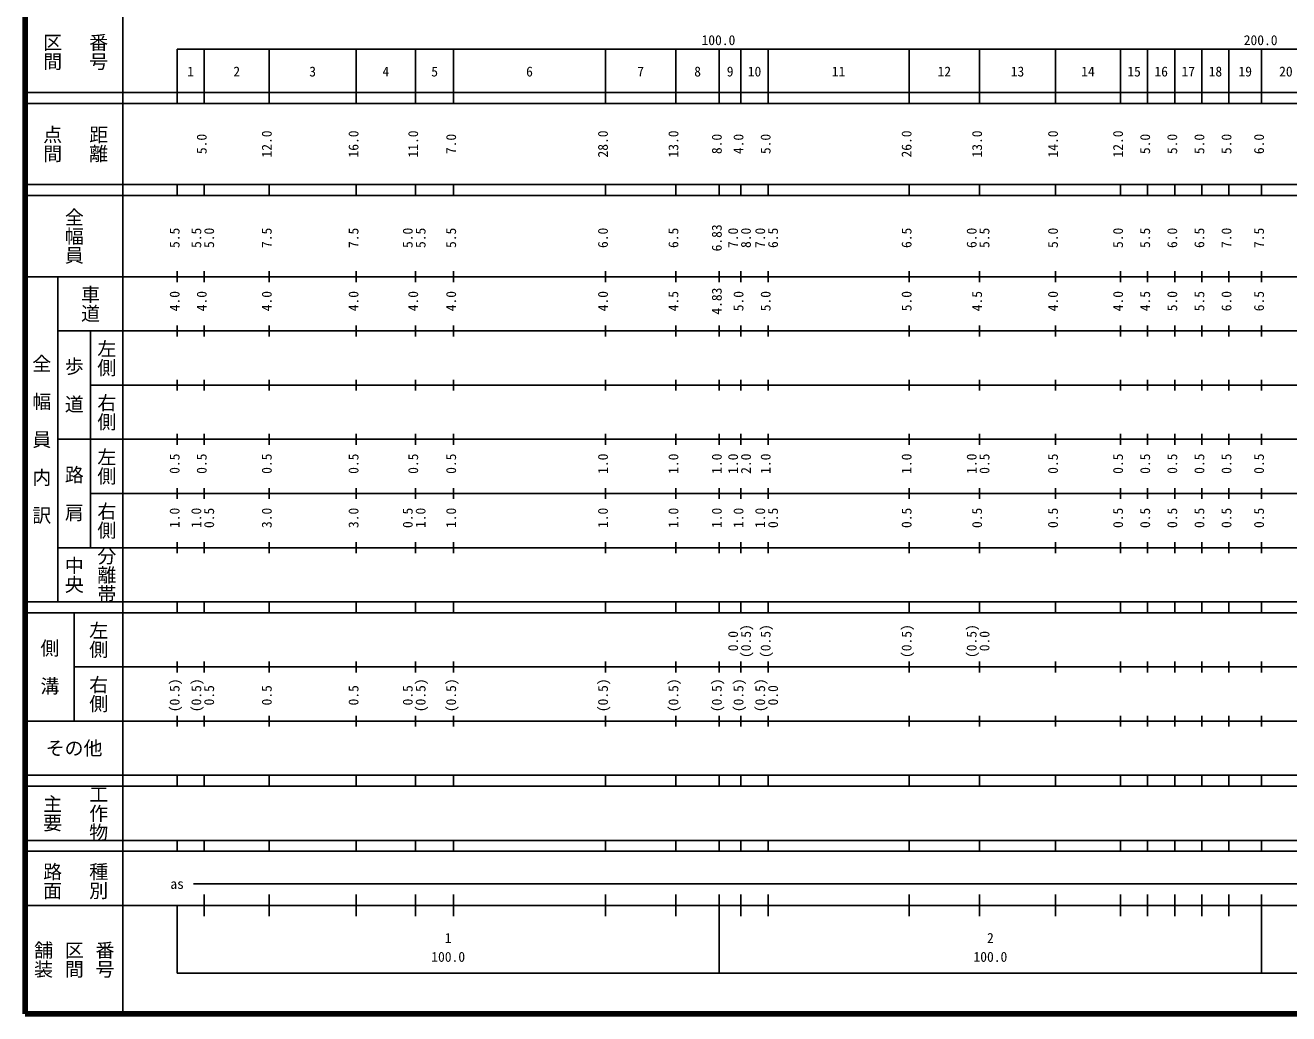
# Model space of a CAD drawing. Units: millimetres on the paper, enlarged 1000 times. Extents: x 40000 to 680000, y 20000 to 380000.
# Drawn here: x 40000 to 273024, y 20000 to 202409 of the extents above; entities that cross this region are included whole.
import ezdxf
from ezdxf.enums import TextEntityAlignment as Align

# ---------------------------------------------------------------- set-up
doc = ezdxf.new("R2010")
doc.units = ezdxf.units.MM
doc.header["$LTSCALE"] = 1000
doc.layers.add('S-TTL', color=2, linetype='Continuous', lineweight=140)
doc.layers.add('S-TTL-BAND', color=7, linetype='Continuous', lineweight=25)
doc.styles.add('@ＭＳ ゴシック', font='')
doc.styles.add('ＭＳ ゴシック', font='')
doc.styles.get('@ＭＳ ゴシック').set_extended_font_data('@MS Gothic')
doc.styles.get('ＭＳ ゴシック').set_extended_font_data('MS Gothic')

msp = doc.modelspace()

# ---------------------------------------------------------------- linework, layer by layer
at = {"layer": 'S-TTL'}
for p, q in [((40000, 380000), (40000, 20000)), ((40000, 20000), (680000, 20000))]:
    msp.add_line(p, q, dxfattribs=at)
at = {"layer": 'S-TTL-BAND'}
for p, q in [((58000, 370000), (58000, 20000)), ((68000, 198000), (579000, 198000)), ((68000, 198000), (68000, 188000)), ((73000, 188000), (73000, 198000)), ((85000, 188000), (85000, 198000)), ((101000, 188000), (101000, 198000)), ((112000, 188000), (112000, 198000)), ((119000, 188000), (119000, 198000)), ((147000, 188000), (147000, 198000)), ((160000, 188000), (160000, 198000)), ((168000, 188000), (168000, 198000)), ((172000, 188000), (172000, 198000)), ((177000, 188000), (177000, 198000)), ((203000, 188000), (203000, 198000)), ((216000, 188000), (216000, 198000)), ((230000, 188000), (230000, 198000)), ((242000, 188000), (242000, 198000)), ((247000, 188000), (247000, 198000)), ((252000, 188000), (252000, 198000)), ((257000, 188000), (257000, 198000)), ((262000, 188000), (262000, 198000)), ((268000, 188000), (268000, 198000)), ((40000, 190000), (579000, 190000)), ((40000, 188000), (579000, 188000)), ((40000, 173000), (579000, 173000)), ((68000, 171000), (68000, 173000)), ((73000, 171000), (73000, 173000)), ((85000, 171000), (85000, 173000)), ((101000, 171000), (101000, 173000)), ((112000, 171000), (112000, 173000)), ((119000, 171000), (119000, 173000)), ((147000, 171000), (147000, 173000)), ((160000, 171000), (160000, 173000)), ((168000, 171000), (168000, 173000)), ((172000, 171000), (172000, 173000)), ((177000, 171000), (177000, 173000)), ((203000, 171000), (203000, 173000)), ((216000, 171000), (216000, 173000)), ((230000, 171000), (230000, 173000)), ((242000, 171000), (242000, 173000)), ((247000, 171000), (247000, 173000)), ((252000, 171000), (252000, 173000)), ((257000, 171000), (257000, 173000)), ((262000, 171000), (262000, 173000)), ((268000, 171000), (268000, 173000)), ((40000, 171000), (579000, 171000)), ((68000, 155000), (68000, 157000)), ((73000, 155000), (73000, 157000)), ((85000, 155000), (85000, 157000)), ((101000, 155000), (101000, 157000)), ((112000, 155000), (112000, 157000)), ((119000, 155000), (119000, 157000)), ((147000, 155000), (147000, 157000)), ((160000, 155000), (160000, 157000)), ((168000, 155000), (168000, 157000)), ((172000, 155000), (172000, 157000)), ((177000, 155000), (177000, 157000)), ((203000, 155000), (203000, 157000)), ((216000, 155000), (216000, 157000)), ((230000, 155000), (230000, 157000)), ((242000, 155000), (242000, 157000)), ((247000, 155000), (247000, 157000)), ((252000, 155000), (252000, 157000)), ((257000, 155000), (257000, 157000)), ((262000, 155000), (262000, 157000)), ((268000, 155000), (268000, 157000)), ((40000, 156000), (579000, 156000)), ((46000, 96000), (46000, 156000)), ((68000, 145000), (68000, 147000)), ((73000, 145000), (73000, 147000)), ((85000, 145000), (85000, 147000)), ((101000, 145000), (101000, 147000)), ((112000, 145000), (112000, 147000)), ((119000, 145000), (119000, 147000)), ((147000, 145000), (147000, 147000)), ((160000, 145000), (160000, 147000)), ((168000, 145000), (168000, 147000)), ((172000, 145000), (172000, 147000)), ((177000, 145000), (177000, 147000)), ((203000, 145000), (203000, 147000)), ((216000, 145000), (216000, 147000)), ((230000, 145000), (230000, 147000)), ((242000, 145000), (242000, 147000)), ((247000, 145000), (247000, 147000)), ((252000, 145000), (252000, 147000)), ((257000, 145000), (257000, 147000)), ((262000, 145000), (262000, 147000)), ((268000, 145000), (268000, 147000)), ((46000, 146000), (579000, 146000)), ((52000, 146000), (52000, 106000)), ((52000, 136000), (579000, 136000)), ((68000, 135000), (68000, 137000)), ((73000, 135000), (73000, 137000)), ((85000, 135000), (85000, 137000)), ((101000, 135000), (101000, 137000)), ((112000, 135000), (112000, 137000)), ((119000, 135000), (119000, 137000)), ((147000, 135000), (147000, 137000)), ((160000, 135000), (160000, 137000)), ((168000, 135000), (168000, 137000)), ((172000, 135000), (172000, 137000)), ((177000, 135000), (177000, 137000)), ((203000, 135000), (203000, 137000)), ((216000, 135000), (216000, 137000)), ((230000, 135000), (230000, 137000)), ((242000, 135000), (242000, 137000)), ((247000, 135000), (247000, 137000)), ((252000, 135000), (252000, 137000)), ((257000, 135000), (257000, 137000)), ((262000, 135000), (262000, 137000)), ((268000, 135000), (268000, 137000)), ((46000, 126000), (579000, 126000)), ((68000, 125000), (68000, 127000)), ((73000, 125000), (73000, 127000)), ((85000, 125000), (85000, 127000)), ((101000, 125000), (101000, 127000)), ((112000, 125000), (112000, 127000)), ((119000, 125000), (119000, 127000)), ((147000, 125000), (147000, 127000)), ((160000, 125000), (160000, 127000)), ((168000, 125000), (168000, 127000)), ((172000, 125000), (172000, 127000)), ((177000, 125000), (177000, 127000)), ((203000, 125000), (203000, 127000)), ((216000, 125000), (216000, 127000)), ((230000, 125000), (230000, 127000)), ((242000, 125000), (242000, 127000)), ((247000, 125000), (247000, 127000)), ((252000, 125000), (252000, 127000)), ((257000, 125000), (257000, 127000)), ((262000, 125000), (262000, 127000)), ((268000, 125000), (268000, 127000)), ((68000, 115000), (68000, 117000)), ((73000, 115000), (73000, 117000)), ((85000, 115000), (85000, 117000)), ((101000, 115000), (101000, 117000)), ((112000, 115000), (112000, 117000)), ((119000, 115000), (119000, 117000)), ((147000, 115000), (147000, 117000)), ((160000, 115000), (160000, 117000)), ((168000, 115000), (168000, 117000)), ((172000, 115000), (172000, 117000)), ((177000, 115000), (177000, 117000)), ((203000, 115000), (203000, 117000)), ((216000, 115000), (216000, 117000)), ((230000, 115000), (230000, 117000)), ((242000, 115000), (242000, 117000)), ((247000, 115000), (247000, 117000)), ((252000, 115000), (252000, 117000)), ((257000, 115000), (257000, 117000)), ((262000, 115000), (262000, 117000)), ((268000, 115000), (268000, 117000)), ((52000, 116000), (579000, 116000)), ((46000, 106000), (579000, 106000)), ((68000, 105000), (68000, 107000)), ((73000, 105000), (73000, 107000)), ((85000, 105000), (85000, 107000)), ((101000, 105000), (101000, 107000)), ((112000, 105000), (112000, 107000)), ((119000, 105000), (119000, 107000)), ((147000, 105000), (147000, 107000)), ((160000, 105000), (160000, 107000)), ((168000, 105000), (168000, 107000)), ((172000, 105000), (172000, 107000)), ((177000, 105000), (177000, 107000)), ((203000, 105000), (203000, 107000)), ((216000, 105000), (216000, 107000)), ((230000, 105000), (230000, 107000)), ((242000, 105000), (242000, 107000)), ((247000, 105000), (247000, 107000)), ((252000, 105000), (252000, 107000)), ((257000, 105000), (257000, 107000)), ((262000, 105000), (262000, 107000)), ((268000, 105000), (268000, 107000)), ((40000, 96000), (579000, 96000)), ((68000, 94000), (68000, 96000)), ((73000, 94000), (73000, 96000)), ((85000, 94000), (85000, 96000)), ((101000, 94000), (101000, 96000)), ((112000, 94000), (112000, 96000)), ((119000, 94000), (119000, 96000)), ((147000, 94000), (147000, 96000)), ((160000, 94000), (160000, 96000)), ((168000, 94000), (168000, 96000)), ((172000, 94000), (172000, 96000)), ((177000, 94000), (177000, 96000)), ((203000, 94000), (203000, 96000)), ((216000, 94000), (216000, 96000)), ((230000, 94000), (230000, 96000)), ((242000, 94000), (242000, 96000)), ((247000, 94000), (247000, 96000)), ((252000, 94000), (252000, 96000)), ((257000, 94000), (257000, 96000)), ((262000, 94000), (262000, 96000)), ((268000, 94000), (268000, 96000)), ((40000, 94000), (579000, 94000)), ((49000, 94000), (49000, 74000)), ((49000, 84000), (579000, 84000)), ((68000, 83000), (68000, 85000)), ((73000, 83000), (73000, 85000)), ((85000, 83000), (85000, 85000)), ((101000, 83000), (101000, 85000)), ((112000, 83000), (112000, 85000)), ((119000, 83000), (119000, 85000)), ((147000, 83000), (147000, 85000)), ((160000, 83000), (160000, 85000)), ((168000, 83000), (168000, 85000)), ((172000, 83000), (172000, 85000)), ((177000, 83000), (177000, 85000)), ((203000, 83000), (203000, 85000)), ((216000, 83000), (216000, 85000)), ((230000, 83000), (230000, 85000)), ((242000, 83000), (242000, 85000)), ((247000, 83000), (247000, 85000)), ((252000, 83000), (252000, 85000)), ((257000, 83000), (257000, 85000)), ((262000, 83000), (262000, 85000)), ((268000, 83000), (268000, 85000)), ((68000, 73000), (68000, 75000)), ((73000, 73000), (73000, 75000)), ((85000, 73000), (85000, 75000)), ((101000, 73000), (101000, 75000)), ((112000, 73000), (112000, 75000)), ((119000, 73000), (119000, 75000)), ((147000, 73000), (147000, 75000)), ((160000, 73000), (160000, 75000)), ((168000, 73000), (168000, 75000)), ((172000, 73000), (172000, 75000)), ((177000, 73000), (177000, 75000)), ((203000, 73000), (203000, 75000)), ((216000, 73000), (216000, 75000)), ((230000, 73000), (230000, 75000)), ((242000, 73000), (242000, 75000)), ((247000, 73000), (247000, 75000)), ((252000, 73000), (252000, 75000)), ((257000, 73000), (257000, 75000)), ((262000, 73000), (262000, 75000)), ((268000, 73000), (268000, 75000)), ((40000, 74000), (579000, 74000)), ((40000, 64000), (579000, 64000)), ((68000, 62000), (68000, 64000)), ((73000, 62000), (73000, 64000)), ((85000, 62000), (85000, 64000)), ((101000, 62000), (101000, 64000)), ((112000, 62000), (112000, 64000)), ((119000, 62000), (119000, 64000)), ((147000, 62000), (147000, 64000)), ((160000, 62000), (160000, 64000)), ((168000, 62000), (168000, 64000)), ((172000, 62000), (172000, 64000)), ((177000, 62000), (177000, 64000)), ((203000, 62000), (203000, 64000)), ((216000, 62000), (216000, 64000)), ((230000, 62000), (230000, 64000)), ((242000, 62000), (242000, 64000)), ((247000, 62000), (247000, 64000)), ((252000, 62000), (252000, 64000)), ((257000, 62000), (257000, 64000)), ((262000, 62000), (262000, 64000)), ((268000, 62000), (268000, 64000)), ((40000, 62000), (579000, 62000)), ((40000, 52000), (579000, 52000)), ((68000, 50000), (68000, 52000)), ((73000, 50000), (73000, 52000)), ((85000, 50000), (85000, 52000)), ((101000, 50000), (101000, 52000)), ((112000, 50000), (112000, 52000)), ((119000, 50000), (119000, 52000)), ((147000, 50000), (147000, 52000)), ((160000, 50000), (160000, 52000)), ((168000, 50000), (168000, 52000)), ((172000, 50000), (172000, 52000)), ((177000, 50000), (177000, 52000)), ((203000, 50000), (203000, 52000)), ((216000, 50000), (216000, 52000)), ((230000, 50000), (230000, 52000)), ((242000, 50000), (242000, 52000)), ((247000, 50000), (247000, 52000)), ((252000, 50000), (252000, 52000)), ((257000, 50000), (257000, 52000)), ((262000, 50000), (262000, 52000)), ((268000, 50000), (268000, 52000)), ((40000, 50000), (579000, 50000)), ((71000, 44000), (565000, 44000)), ((73000, 38000), (73000, 42000)), ((85000, 38000), (85000, 42000)), ((101000, 38000), (101000, 42000)), ((112000, 38000), (112000, 42000)), ((119000, 38000), (119000, 42000)), ((147000, 38000), (147000, 42000)), ((160000, 38000), (160000, 42000)), ((168000, 27500), (168000, 42000)), ((172000, 38000), (172000, 42000)), ((177000, 38000), (177000, 42000)), ((203000, 38000), (203000, 42000)), ((216000, 38000), (216000, 42000)), ((230000, 38000), (230000, 42000)), ((242000, 38000), (242000, 42000)), ((247000, 38000), (247000, 42000)), ((252000, 38000), (252000, 42000)), ((257000, 38000), (257000, 42000)), ((262000, 38000), (262000, 42000)), ((268000, 27500), (268000, 42000)), ((40000, 40000), (579000, 40000)), ((68000, 40000), (68000, 27500)), ((68000, 27500), (579000, 27500))]:
    msp.add_line(p, q, dxfattribs=at)

# ---------------------------------------------------------------- texts
at = {"layer": 'S-TTL-BAND', "style": '@ＭＳ ゴシック'}
for s, p in [('区間', (45000, 197500)), ('番号', (53500, 197500)), ('点間', (45000, 180500)), ('距離', (53500, 180500)), ('全幅員', (49000, 163500)), ('車道', (52000, 151000)), ('左側', (55000, 141000)), ('全\u3000幅\u3000員\u3000内\u3000訳', (43000, 126000)), ('歩\u3000道', (49000, 136000)), ('右側', (55000, 131000)), ('左側', (55000, 121000)), ('路\u3000肩', (49000, 116000)), ('右側', (55000, 111000)), ('分離帯', (55000, 101000)), ('中央', (49000, 101000)), ('左側', (53500, 89000)), ('側\u3000溝', (44500, 84000)), ('右側', (53500, 79000)), ('工作物', (53500, 57000)), ('主要', (45000, 57000)), ('路面', (45000, 44500)), ('種別', (53500, 44500)), ('舗装', (43333, 30000)), ('区間', (49000, 30000)), ('番号', (54667, 30000))]:
    msp.add_text(s, height=2566, rotation=270, dxfattribs=at).set_placement(p, align=Align.MIDDLE_CENTER)
at = {"layer": 'S-TTL-BAND', "style": 'ＭＳ ゴシック'}
for s, p in [('100.0', (167844, 198195)), ('200.0', (267844, 198195)), ('1', (70500, 192405)), ('2', (79000, 192405)), ('3', (93000, 192405)), ('4', (106500, 192405)), ('5', (115500, 192405)), ('6', (133000, 192405)), ('7', (153500, 192405)), ('8', (164000, 192405)), ('9', (170000, 192405)), ('10', (174500, 192405)), ('11', (190000, 192405)), ('12', (209500, 192405)), ('13', (223000, 192405)), ('14', (236000, 192405)), ('15', (244500, 192405)), ('16', (249500, 192405)), ('17', (254500, 192405)), ('18', (259500, 192405)), ('19', (265000, 192405)), ('20', (272500, 192405)), ('as', (68000, 42500)), ('1', (118000, 32523)), ('2', (218000, 32523)), ('100.0', (118000, 29033)), ('100.0', (218000, 29033))]:
    msp.add_text(s, height=1833, dxfattribs=at).set_placement(p, align=Align.BOTTOM_CENTER)
for s, p in [('5.0', (74000, 180500)), ('12.0', (86000, 180500)), ('16.0', (102000, 180500)), ('11.0', (113000, 180500)), ('7.0', (120000, 180500)), ('28.0', (148000, 180500)), ('13.0', (161000, 180500)), ('8.0', (169000, 180500)), ('4.0', (173000, 180500)), ('5.0', (178000, 180500)), ('26.0', (204000, 180500)), ('13.0', (217000, 180500)), ('14.0', (231000, 180500)), ('12.0', (243000, 180500)), ('5.0', (248000, 180500)), ('5.0', (253000, 180500)), ('5.0', (258000, 180500)), ('5.0', (263000, 180500)), ('6.0', (269000, 180500)), ('6.83', (169000, 163174)), ('5.5', (69000, 163174)), ('5.5', (73000, 163174)), ('5.0', (75370, 163174)), ('7.5', (86000, 163174)), ('7.5', (102000, 163174)), ('5.0', (112000, 163174)), ('5.5', (114370, 163174)), ('5.5', (120000, 163174)), ('6.0', (148000, 163174)), ('6.5', (161000, 163174)), ('7.0', (172000, 163174)), ('8.0', (174370, 163174)), ('7.0', (177000, 163174)), ('6.5', (179370, 163174)), ('6.5', (204000, 163174)), ('6.0', (216000, 163174)), ('5.5', (218370, 163174)), ('5.0', (231000, 163174)), ('5.0', (243000, 163174)), ('5.5', (248000, 163174)), ('6.0', (253000, 163174)), ('6.5', (258000, 163174)), ('7.0', (263000, 163174)), ('7.5', (269000, 163174)), ('4.83', (169000, 151500)), ('4.0', (69000, 151500)), ('4.0', (74000, 151500)), ('4.0', (86000, 151500)), ('4.0', (102000, 151500)), ('4.0', (113000, 151500)), ('4.0', (120000, 151500)), ('4.0', (148000, 151500)), ('4.5', (161000, 151500)), ('5.0', (173000, 151500)), ('5.0', (178000, 151500)), ('5.0', (204000, 151500)), ('4.5', (217000, 151500)), ('4.0', (231000, 151500)), ('4.0', (243000, 151500)), ('4.5', (248000, 151500)), ('5.0', (253000, 151500)), ('5.5', (258000, 151500)), ('6.0', (263000, 151500)), ('6.5', (269000, 151500)), ('0.5', (69000, 121500)), ('0.5', (74000, 121500)), ('0.5', (86000, 121500)), ('0.5', (102000, 121500)), ('0.5', (113000, 121500)), ('0.5', (120000, 121500)), ('1.0', (148000, 121500)), ('1.0', (161000, 121500)), ('1.0', (169000, 121500)), ('1.0', (172000, 121500)), ('2.0', (174370, 121500)), ('1.0', (178000, 121500)), ('1.0', (204000, 121500)), ('1.0', (216000, 121500)), ('0.5', (218370, 121500)), ('0.5', (231000, 121500)), ('0.5', (243000, 121500)), ('0.5', (248000, 121500)), ('0.5', (253000, 121500)), ('0.5', (258000, 121500)), ('0.5', (263000, 121500)), ('0.5', (269000, 121500)), ('1.0', (69000, 111500)), ('1.0', (73000, 111500)), ('0.5', (75370, 111500)), ('3.0', (86000, 111500)), ('3.0', (102000, 111500)), ('0.5', (112000, 111500)), ('1.0', (114370, 111500)), ('1.0', (120000, 111500)), ('1.0', (148000, 111500)), ('1.0', (161000, 111500)), ('1.0', (169000, 111500)), ('1.0', (173000, 111500)), ('1.0', (177000, 111500)), ('0.5', (179370, 111500)), ('0.5', (204000, 111500)), ('0.5', (217000, 111500)), ('0.5', (231000, 111500)), ('0.5', (243000, 111500)), ('0.5', (248000, 111500)), ('0.5', (253000, 111500)), ('0.5', (258000, 111500)), ('0.5', (263000, 111500)), ('0.5', (269000, 111500)), ('(0.5)', (174370, 88764)), ('(0.5)', (178000, 88764)), ('(0.5)', (204000, 88764)), ('(0.5)', (216000, 88764)), ('0.0', (172000, 88764)), ('0.0', (218370, 88764)), ('(0.5)', (69000, 78764)), ('(0.5)', (73000, 78764)), ('0.5', (75370, 78764)), ('0.5', (86000, 78764)), ('0.5', (102000, 78764)), ('0.5', (112000, 78764)), ('(0.5)', (114370, 78764)), ('(0.5)', (120000, 78764)), ('(0.5)', (148000, 78764)), ('(0.5)', (161000, 78764)), ('(0.5)', (169000, 78764)), ('(0.5)', (173000, 78764)), ('(0.5)', (177000, 78764)), ('0.0', (179370, 78764))]:
    msp.add_text(s, height=1833, rotation=90, dxfattribs=at).set_placement(p, align=Align.BOTTOM_CENTER)
msp.add_text('その他', height=2566, dxfattribs=at).set_placement((49000, 69000), align=Align.MIDDLE_CENTER)

doc.saveas('drawing.dxf')
